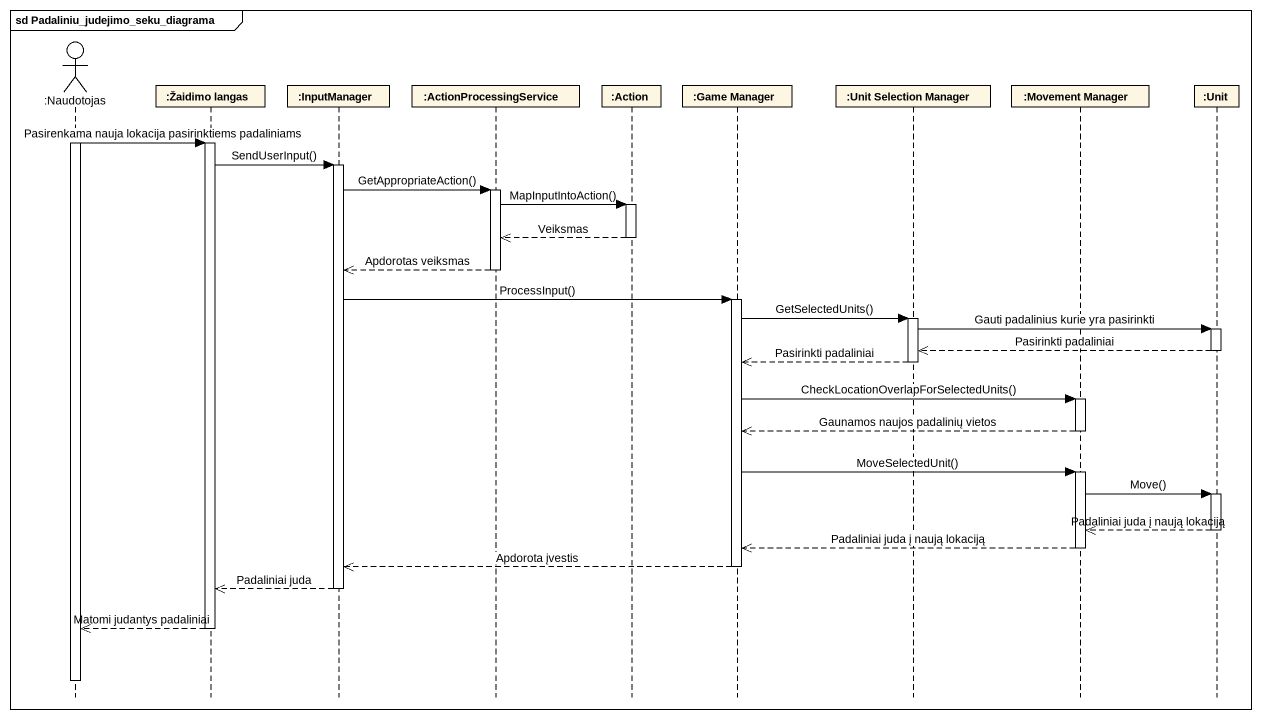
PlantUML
@startuml
mainframe sd Padaliniu_judejimo_seku_diagrama
hide footbox
actor ":Naudotojas" as Naudotojas
participant ":Žaidimo langas" as Žaidimo_langas
participant ":InputManager" as InputManager
participant ":ActionProcessingService" as ActionProcessingService
participant ":Action" as Action_
participant ":Game Manager" as Game_Manager
participant ":Unit Selection Manager" as Unit_Selection_Manager
participant ":Movement Manager" as Movement_Manager
participant ":Unit" as Unit

activate Naudotojas
Naudotojas -> Žaidimo_langas : Pasirenkama nauja lokacija pasirinktiems padaliniams
activate Žaidimo_langas
Žaidimo_langas -> InputManager : SendUserInput()
activate InputManager
InputManager -> ActionProcessingService : GetAppropriateAction()
activate ActionProcessingService
ActionProcessingService -> Action_ : MapInputIntoAction()
activate Action_
Action_ -->> ActionProcessingService : Veiksmas
deactivate Action_
ActionProcessingService -->> InputManager : Apdorotas veiksmas
deactivate ActionProcessingService
InputManager -> Game_Manager : ProcessInput()
activate Game_Manager
Game_Manager -> Unit_Selection_Manager : GetSelectedUnits()
activate Unit_Selection_Manager
Unit_Selection_Manager -> Unit : Gauti padalinius kurie yra pasirinkti
activate Unit
Unit -->> Unit_Selection_Manager : Pasirinkti padaliniai
deactivate Unit
Unit_Selection_Manager -->> Game_Manager : Pasirinkti padaliniai
deactivate Unit_Selection_Manager
Game_Manager -> Movement_Manager : CheckLocationOverlapForSelectedUnits()
activate Movement_Manager
Movement_Manager -->> Game_Manager : Gaunamos naujos padalinių vietos
deactivate Movement_Manager
Game_Manager -> Movement_Manager : MoveSelectedUnit()
activate Movement_Manager
Movement_Manager -> Unit : Move()
activate Unit
Unit -->> Movement_Manager : Padaliniai juda į naują lokaciją
deactivate Unit
Movement_Manager -->> Game_Manager : Padaliniai juda į naują lokaciją
deactivate Movement_Manager
Game_Manager -->> InputManager : Apdorota įvestis
deactivate Game_Manager
InputManager -->> Žaidimo_langas : Padaliniai juda
deactivate InputManager
Žaidimo_langas -->> Naudotojas : Matomi judantys padaliniai
deactivate Žaidimo_langas
deactivate Naudotojas
@enduml
